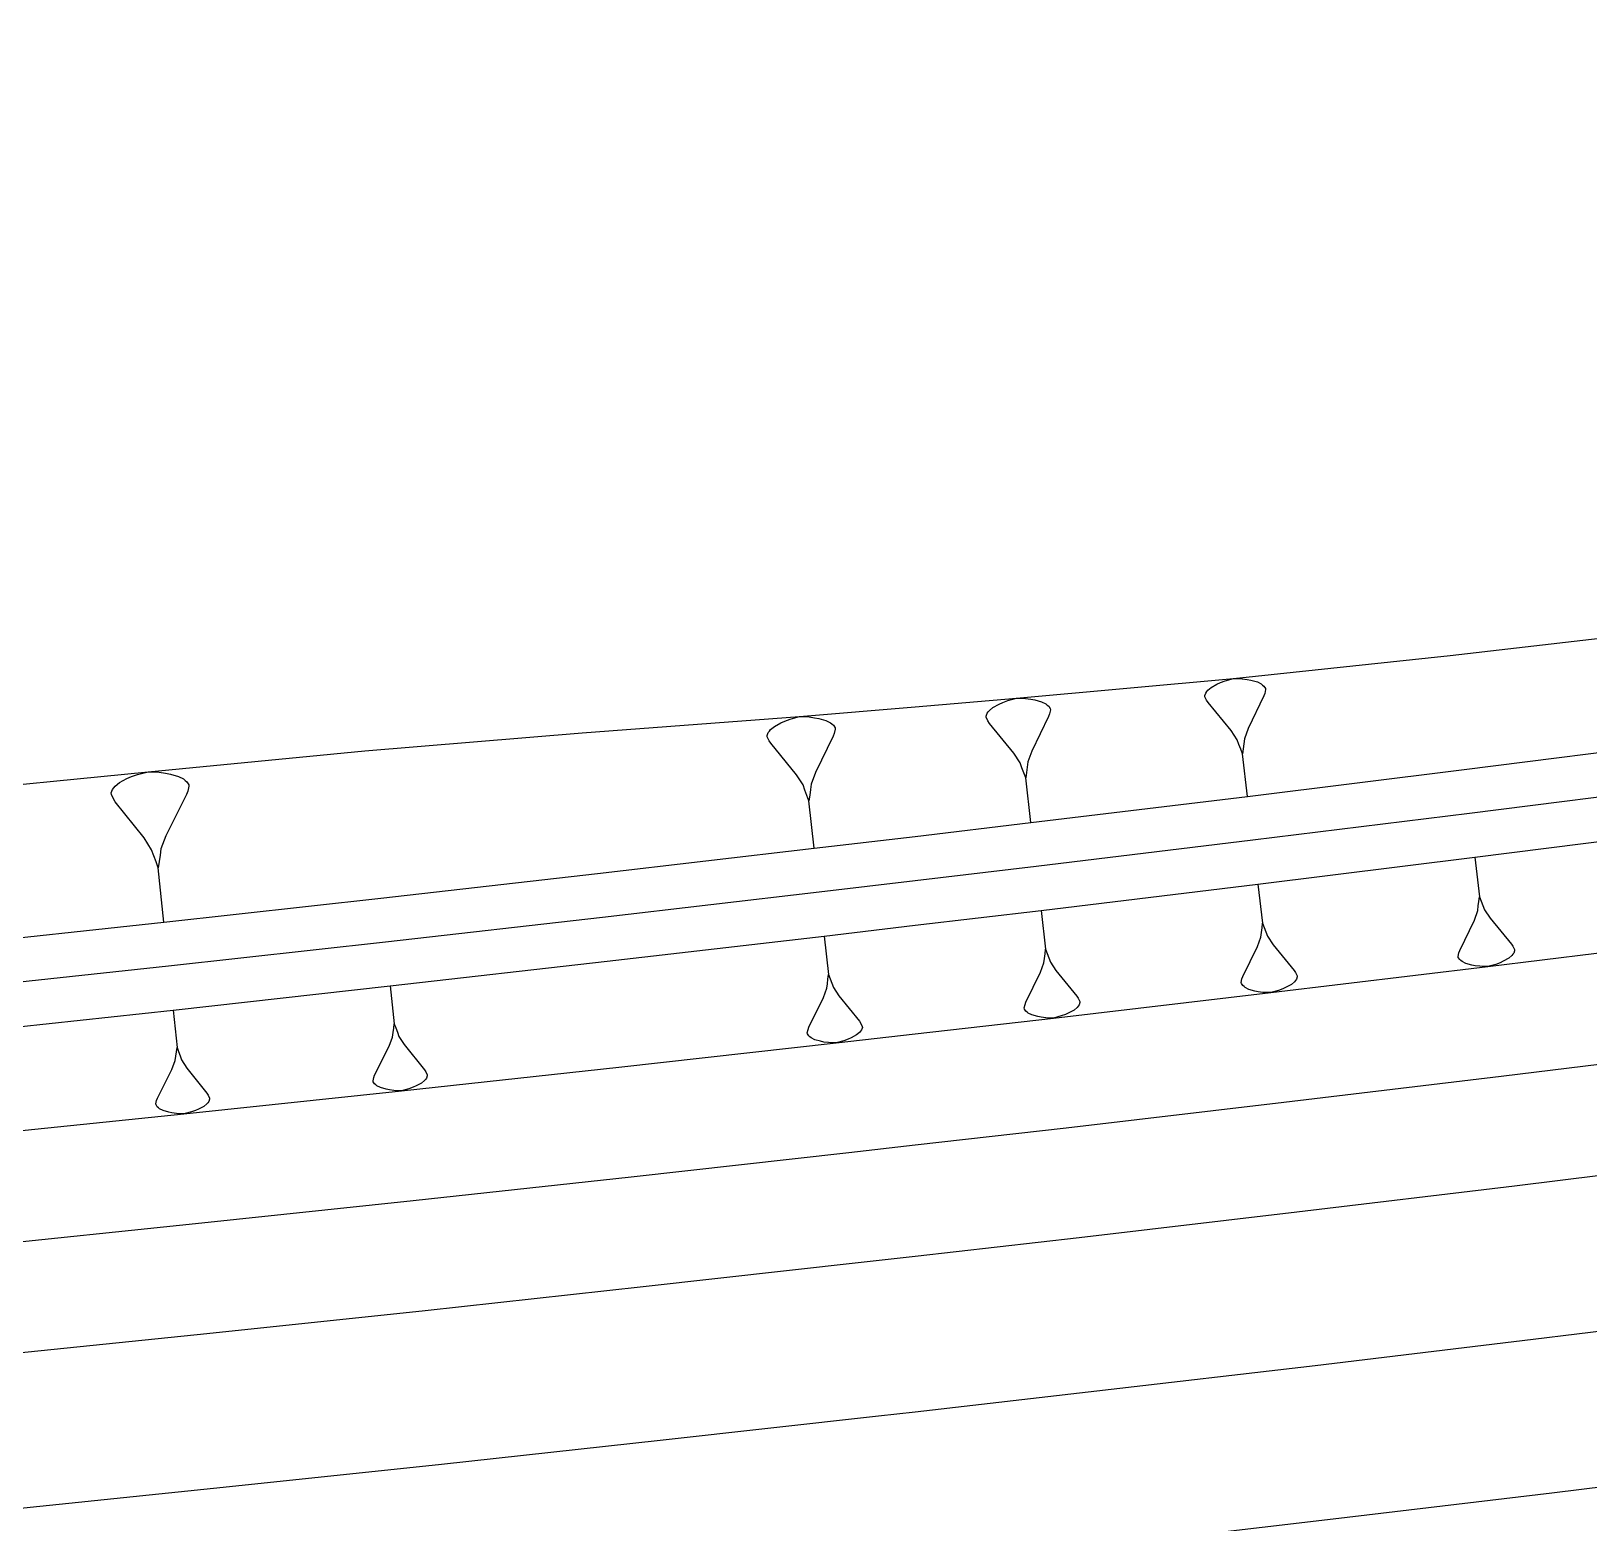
# Model space of a CAD drawing. Extents: x 384551 to 386632, y 802806 to 803252.
# Drawn here: x 385679.99 to 385715.25, y 802861.05 to 802894.82 of the extents above; entities that cross this region are included whole.
import ezdxf

# ---------------------------------------------------------------- set-up
doc = ezdxf.new("R2010")
doc.units = 0
doc.layers.get('0').update_dxf_attribs({"linetype": 'CONTINUOUS'})

msp = doc.modelspace()

# ---------------------------------------------------------------- linework, layer by layer
at = {"color": 7}
for p, q in [((385706.6224, 802879.9003), (385706.6983, 802879.9651)), ((385706.6983, 802879.9651), (385706.8292, 802880.0363)), ((385706.8292, 802880.0363), (385706.9084, 802880.0736)), ((385706.9084, 802880.0736), (385707.0151, 802880.1141)), ((385707.0151, 802880.1141), (385707.2043, 802880.1645)), ((385707.2043, 802880.1645), (385707.3999, 802880.1598)), ((385707.3999, 802880.1598), (385707.5131, 802880.1454)), ((385707.5131, 802880.1454), (385707.5989, 802880.1277)), ((385707.5989, 802880.1277), (385707.7428, 802880.089)), ((385707.7428, 802880.089), (385707.8318, 802880.0438)), ((385707.8318, 802880.0438), (385707.8625, 802880.0196)), ((385707.8625, 802880.0196), (385707.8933, 802879.9953)), ((385707.8933, 802879.9953), (385707.9273, 802879.9436)), ((385701.8959, 802879.5875), (385701.9797, 802879.6266)), ((385701.9797, 802879.6266), (385702.0925, 802879.6692)), ((385702.0925, 802879.6692), (385702.2925, 802879.7218)), ((385702.2925, 802879.7218), (385702.4992, 802879.7163)), ((385702.4992, 802879.7163), (385702.6187, 802879.7007)), ((385702.6187, 802879.7007), (385702.7092, 802879.6817)), ((385702.7092, 802879.6817), (385702.8612, 802879.6404)), ((385702.8612, 802879.6404), (385702.9551, 802879.5924)), ((385706.553, 802879.7806), (385706.5739, 802879.8388)), ((385706.5562, 802879.7531), (385706.553, 802879.7806)), ((385706.5935, 802879.6739), (385706.5562, 802879.7531)), ((385706.5739, 802879.8388), (385706.5982, 802879.8695)), ((385706.6275, 802879.6222), (385706.5935, 802879.6739)), ((385706.5982, 802879.8695), (385706.6224, 802879.9003)), ((385707.1488, 802878.9872), (385706.6275, 802879.6222)), ((385707.8919, 802879.7722), (385707.5336, 802879.0328)), ((385707.9129, 802879.8304), (385707.8919, 802879.7722)), ((385707.9306, 802879.9161), (385707.9129, 802879.8304)), ((385707.9273, 802879.9436), (385707.9306, 802879.9161)), ((385697.0475, 802879.2036), (385697.167, 802879.2482)), ((385697.167, 802879.2482), (385697.3786, 802879.3033)), ((385697.3786, 802879.3033), (385697.5972, 802879.2968)), ((385697.5972, 802879.2968), (385697.7236, 802879.28)), ((385697.7236, 802879.28), (385697.8193, 802879.2597)), ((385697.8193, 802879.2597), (385697.9799, 802879.2156)), ((385701.6033, 802879.3181), (385701.6256, 802879.3796)), ((385701.6066, 802879.2891), (385701.6033, 802879.3181)), ((385701.6458, 802879.2053), (385701.6066, 802879.2891)), ((385701.6256, 802879.3796), (385701.6513, 802879.412)), ((385701.6513, 802879.412), (385701.677, 802879.4444)), ((385701.677, 802879.4444), (385701.7574, 802879.5126)), ((385701.7574, 802879.5126), (385701.8959, 802879.5875)), ((385703.0178, 802879.3053), (385702.6371, 802878.5253)), ((385702.9551, 802879.5924), (385702.9875, 802879.5668)), ((385702.9875, 802879.5668), (385703.0199, 802879.5411)), ((385703.0401, 802879.3668), (385703.0178, 802879.3053)), ((385703.0199, 802879.5411), (385703.0557, 802879.4864)), ((385703.059, 802879.4573), (385703.0401, 802879.3668)), ((385703.0557, 802879.4864), (385703.059, 802879.4573)), ((385696.6486, 802878.8784), (385696.6723, 802878.9433)), ((385696.6723, 802878.9433), (385696.6996, 802878.9775)), ((385696.6996, 802878.9775), (385696.7269, 802879.0117)), ((385696.7269, 802879.0117), (385696.8121, 802879.0836)), ((385696.8121, 802879.0836), (385696.9588, 802879.1624)), ((385696.9588, 802879.1624), (385697.0475, 802879.2036)), ((385697.9799, 802879.2156), (385698.079, 802879.1646)), ((385698.079, 802879.1646), (385698.1132, 802879.1373)), ((385698.1132, 802879.1373), (385698.1474, 802879.11)), ((385698.1683, 802878.9257), (385698.1445, 802878.8607)), ((385698.1474, 802879.11), (385698.1851, 802879.0521)), ((385698.1886, 802879.0213), (385698.1683, 802878.9257)), ((385698.1851, 802879.0521), (385698.1886, 802879.0213)), ((385701.6816, 802879.1506), (385701.6458, 802879.2053)), ((385702.2304, 802878.4782), (385701.6816, 802879.1506)), ((385707.2849, 802878.7803), (385707.1488, 802878.9872)), ((385707.5336, 802879.0328), (385707.4498, 802878.7999)), ((385696.652, 802878.8477), (385696.6486, 802878.8784)), ((385696.6932, 802878.7589), (385696.652, 802878.8477)), ((385696.7309, 802878.701), (385696.6932, 802878.7589)), ((385697.3094, 802877.9883), (385696.7309, 802878.701)), ((385698.1445, 802878.8607), (385697.7396, 802878.0369)), ((385707.3254, 802878.6736), (385707.2849, 802878.7803)), ((385707.3659, 802878.567), (385707.3254, 802878.6736)), ((385707.4065, 802878.4603), (385707.3659, 802878.567)), ((385707.4209, 802878.5735), (385707.4065, 802878.4603)), ((385707.4353, 802878.6867), (385707.4209, 802878.5735)), ((385707.4498, 802878.7999), (385707.4353, 802878.6867)), ((385702.3736, 802878.2593), (385702.2304, 802878.4782)), ((385702.4161, 802878.1464), (385702.3736, 802878.2593)), ((385702.5478, 802878.2795), (385702.5323, 802878.1599)), ((385702.6371, 802878.5253), (385702.5478, 802878.2795)), ((385707.5206, 802877.4982), (385707.4065, 802878.4603)), ((385681.9916, 802877.8119), (385682.1598, 802877.9005)), ((385682.1598, 802877.9005), (385682.2615, 802877.9466)), ((385682.2615, 802877.9466), (385682.3983, 802877.9964)), ((385682.3983, 802877.9964), (385682.6404, 802878.0572)), ((385682.6404, 802878.0572), (385682.8898, 802878.0478)), ((385682.8898, 802878.0478), (385683.034, 802878.0274)), ((385683.034, 802878.0274), (385683.143, 802878.0033)), ((385683.143, 802878.0033), (385683.3259, 802877.9514)), ((385683.3259, 802877.9514), (385683.4385, 802877.8922)), ((385683.4385, 802877.8922), (385683.4773, 802877.8608)), ((385683.4773, 802877.8608), (385683.5161, 802877.8294)), ((385697.4601, 802877.7563), (385697.3094, 802877.9883)), ((385697.7396, 802878.0369), (385697.6445, 802877.7771)), ((385702.4586, 802878.0336), (385702.4161, 802878.1464)), ((385702.5011, 802877.9208), (385702.4586, 802878.0336)), ((385702.5167, 802878.0404), (385702.5011, 802877.9208)), ((385702.6188, 802876.9041), (385702.5011, 802877.9208)), ((385702.5323, 802878.1599), (385702.5167, 802878.0404)), ((385681.803, 802877.5792), (385681.8308, 802877.6531)), ((385681.8067, 802877.5441), (385681.803, 802877.5792)), ((385681.8528, 802877.4424), (385681.8067, 802877.5441)), ((385681.8308, 802877.6531), (385681.8622, 802877.6919)), ((385681.8622, 802877.6919), (385681.8936, 802877.7307)), ((385681.8936, 802877.7307), (385681.9916, 802877.8119)), ((385683.5104, 802877.5448), (385683.0404, 802876.6083)), ((385683.5381, 802877.6187), (385683.5104, 802877.5448)), ((385683.5161, 802877.8294), (385683.5586, 802877.7628)), ((385683.5622, 802877.7277), (385683.5381, 802877.6187)), ((385683.5586, 802877.7628), (385683.5622, 802877.7277)), ((385697.5047, 802877.6369), (385697.4601, 802877.7563)), ((385697.5493, 802877.5174), (385697.5047, 802877.6369)), ((385697.594, 802877.398), (385697.5493, 802877.5174)), ((385697.6108, 802877.5244), (385697.594, 802877.398)), ((385697.6276, 802877.6508), (385697.6108, 802877.5244)), ((385697.6445, 802877.7771), (385697.6276, 802877.6508)), ((385681.8953, 802877.3759), (385681.8528, 802877.4424)), ((385682.5488, 802876.5569), (385681.8953, 802877.3759)), ((385697.7155, 802876.3224), (385697.594, 802877.398)), ((385682.7187, 802876.2907), (385682.5488, 802876.5569)), ((385683.0404, 802876.6083), (385682.9293, 802876.3127)), ((385682.7685, 802876.1539), (385682.7187, 802876.2907)), ((385682.8183, 802876.0171), (385682.7685, 802876.1539)), ((385682.9089, 802876.1686), (385682.8885, 802876.0245)), ((385682.9293, 802876.3127), (385682.9089, 802876.1686)), ((385712.662, 802876.1193), (385712.7703, 802875.2275)), ((385682.8681, 802875.8803), (385682.8183, 802876.0171)), ((385682.8885, 802876.0245), (385682.8681, 802875.8803)), ((385682.9966, 802874.6515), (385682.8681, 802875.8803)), ((385707.7563, 802875.5122), (385707.8614, 802874.6265)), ((385712.731, 802874.9125), (385712.7441, 802875.0175)), ((385712.7441, 802875.0175), (385712.7572, 802875.1225)), ((385712.7572, 802875.1225), (385712.7703, 802875.2275)), ((385712.7703, 802875.2275), (385712.8082, 802875.1287)), ((385712.8082, 802875.1287), (385712.846, 802875.0299)), ((385712.846, 802875.0299), (385712.8839, 802874.9311)), ((385702.849, 802874.9174), (385702.9508, 802874.0384)), ((385712.3236, 802874.0098), (385712.6539, 802874.6963)), ((385712.6539, 802874.6963), (385712.731, 802874.9125)), ((385712.8839, 802874.9311), (385713.0106, 802874.7396)), ((385713.0106, 802874.7396), (385713.4956, 802874.1521)), ((385697.9402, 802874.335), (385698.0387, 802873.4631)), ((385707.7443, 802874.0995), (385707.8215, 802874.3139)), ((385707.8215, 802874.3139), (385707.8348, 802874.4181)), ((385707.8348, 802874.4181), (385707.8481, 802874.5223)), ((385707.8481, 802874.5223), (385707.8614, 802874.6265)), ((385707.8614, 802874.6265), (385707.8987, 802874.5283)), ((385707.8987, 802874.5283), (385707.936, 802874.4301)), ((385707.936, 802874.4301), (385707.9733, 802874.3319)), ((385707.9733, 802874.3319), (385708.0985, 802874.1415)), ((385702.9373, 802873.935), (385702.9508, 802874.0384)), ((385702.9508, 802874.0384), (385702.9876, 802873.9409)), ((385707.4145, 802873.4188), (385707.7443, 802874.0995)), ((385708.0985, 802874.1415), (385708.5784, 802873.5569)), ((385712.3043, 802873.9557), (385712.3236, 802874.0098)), ((385713.4956, 802874.1521), (385713.5273, 802874.1043)), ((385713.5273, 802874.1043), (385713.562, 802874.0309)), ((385713.5651, 802874.0055), (385713.5458, 802873.9514)), ((385713.562, 802874.0309), (385713.5651, 802874.0055)), ((385702.8332, 802873.5158), (385702.9104, 802873.7283)), ((385702.9104, 802873.7283), (385702.9239, 802873.8317)), ((385702.9239, 802873.8317), (385702.9373, 802873.935)), ((385702.9876, 802873.9409), (385703.0243, 802873.8433)), ((385703.0243, 802873.8433), (385703.0611, 802873.7458)), ((385703.0611, 802873.7458), (385703.1848, 802873.5565)), ((385712.2881, 802873.8762), (385712.3043, 802873.9557)), ((385712.2912, 802873.8507), (385712.2881, 802873.8762)), ((385712.3228, 802873.8028), (385712.2912, 802873.8507)), ((385712.3514, 802873.7805), (385712.3228, 802873.8028)), ((385712.38, 802873.7581), (385712.3514, 802873.7805)), ((385712.4626, 802873.7164), (385712.38, 802873.7581)), ((385712.5962, 802873.6809), (385712.4626, 802873.7164)), ((385712.6757, 802873.6647), (385712.5962, 802873.6809)), ((385712.7808, 802873.6516), (385712.6757, 802873.6647)), ((385712.9622, 802873.6478), (385712.7808, 802873.6516)), ((385713.1375, 802873.695), (385712.9622, 802873.6478)), ((385713.2363, 802873.7328), (385713.1375, 802873.695)), ((385713.3096, 802873.7676), (385713.2363, 802873.7328)), ((385713.4308, 802873.834), (385713.3096, 802873.7676)), ((385713.5011, 802873.8943), (385713.4308, 802873.834)), ((385713.5235, 802873.9228), (385713.5011, 802873.8943)), ((385713.5458, 802873.9514), (385713.5235, 802873.9228)), ((385697.9978, 802873.1557), (385698.0114, 802873.2582)), ((385698.0114, 802873.2582), (385698.0251, 802873.3607)), ((385698.0251, 802873.3607), (385698.0387, 802873.4631)), ((385698.0387, 802873.4631), (385698.0749, 802873.3663)), ((385698.0749, 802873.3663), (385698.1111, 802873.2694)), ((385698.1111, 802873.2694), (385698.1472, 802873.1726)), ((385702.5041, 802872.8413), (385702.8332, 802873.5158)), ((385703.1848, 802873.5565), (385703.6594, 802872.9752)), ((385707.3789, 802873.2863), (385707.3952, 802873.3652)), ((385707.3819, 802873.261), (385707.3789, 802873.2863)), ((385707.4132, 802873.2134), (385707.3819, 802873.261)), ((385707.3952, 802873.3652), (385707.4145, 802873.4188)), ((385708.5832, 802873.3009), (385708.5133, 802873.2413)), ((385708.5784, 802873.5569), (385708.6097, 802873.5093)), ((385708.6055, 802873.3292), (385708.5832, 802873.3009)), ((385708.6278, 802873.3575), (385708.6055, 802873.3292)), ((385708.6097, 802873.5093), (385708.6441, 802873.4364)), ((385708.6471, 802873.4111), (385708.6278, 802873.3575)), ((385708.6441, 802873.4364), (385708.6471, 802873.4111)), ((385688.118, 802873.2075), (385688.2099, 802872.3511)), ((385697.5924, 802872.2773), (385697.9206, 802872.9452)), ((385697.9206, 802872.9452), (385697.9978, 802873.1557)), ((385698.1472, 802873.1726), (385698.2694, 802872.9846)), ((385698.2694, 802872.9846), (385698.7384, 802872.4068)), ((385703.6594, 802872.9752), (385703.6903, 802872.9279)), ((385703.6903, 802872.9279), (385703.7241, 802872.8554)), ((385707.4415, 802873.1911), (385707.4132, 802873.2134)), ((385707.4698, 802873.1688), (385707.4415, 802873.1911)), ((385707.5517, 802873.1272), (385707.4698, 802873.1688)), ((385707.6842, 802873.0916), (385707.5517, 802873.1272)), ((385707.7632, 802873.0753), (385707.6842, 802873.0916)), ((385707.8674, 802873.062), (385707.7632, 802873.0753)), ((385708.0475, 802873.0577), (385707.8674, 802873.062)), ((385708.2216, 802873.1041), (385708.0475, 802873.0577)), ((385708.3198, 802873.1414), (385708.2216, 802873.1041)), ((385708.3927, 802873.1757), (385708.3198, 802873.1414)), ((385708.5133, 802873.2413), (385708.3927, 802873.1757)), ((385683.2047, 802872.6623), (385683.2933, 802871.8144)), ((385702.4684, 802872.71), (385702.4848, 802872.7882)), ((385702.4713, 802872.6848), (385702.4684, 802872.71)), ((385702.5023, 802872.6375), (385702.4713, 802872.6848)), ((385702.4848, 802872.7882), (385702.5041, 802872.8413)), ((385702.5303, 802872.6153), (385702.5023, 802872.6375)), ((385702.5583, 802872.5931), (385702.5303, 802872.6153)), ((385702.6395, 802872.5516), (385702.5583, 802872.5931)), ((385702.7709, 802872.5159), (385702.6395, 802872.5516)), ((385703.4016, 802872.5635), (385703.3041, 802872.5268)), ((385703.4741, 802872.5974), (385703.4016, 802872.5635)), ((385703.5938, 802872.6622), (385703.4741, 802872.5974)), ((385703.6633, 802872.7211), (385703.5938, 802872.6622)), ((385703.6855, 802872.7491), (385703.6633, 802872.7211)), ((385703.7077, 802872.7772), (385703.6855, 802872.7491)), ((385703.727, 802872.8303), (385703.7077, 802872.7772)), ((385703.7241, 802872.8554), (385703.727, 802872.8303)), ((385688.182, 802872.1501), (385688.196, 802872.2506)), ((385688.196, 802872.2506), (385688.2099, 802872.3511)), ((385688.2099, 802872.3511), (385688.2449, 802872.2558)), ((385688.2449, 802872.2558), (385688.2799, 802872.1606)), ((385697.5567, 802872.1471), (385697.5731, 802872.2247)), ((385697.5731, 802872.2247), (385697.5924, 802872.2773)), ((385698.7384, 802872.4068), (385698.7689, 802872.3598)), ((385698.7858, 802872.2103), (385698.7637, 802872.1826)), ((385698.7689, 802872.3598), (385698.8023, 802872.2879)), ((385698.8051, 802872.263), (385698.7858, 802872.2103)), ((385698.8023, 802872.2879), (385698.8051, 802872.263)), ((385702.8491, 802872.4995), (385702.7709, 802872.5159)), ((385702.9525, 802872.4861), (385702.8491, 802872.4995)), ((385703.1312, 802872.4813), (385702.9525, 802872.4861)), ((385703.3041, 802872.5268), (385703.1312, 802872.4813)), ((385687.7654, 802871.1896), (385688.0912, 802871.8433)), ((385688.0912, 802871.8433), (385688.1681, 802872.0496)), ((385688.1681, 802872.0496), (385688.182, 802872.1501)), ((385688.2799, 802872.1606), (385688.3149, 802872.0653)), ((385688.3149, 802872.0653), (385688.4338, 802871.8801)), ((385688.4338, 802871.8801), (385688.891, 802871.3104)), ((385697.5595, 802872.1222), (385697.5567, 802872.1471)), ((385697.59, 802872.0752), (385697.5595, 802872.1222)), ((385697.6178, 802872.0531), (385697.59, 802872.0752)), ((385697.6455, 802872.031), (385697.6178, 802872.0531)), ((385697.7259, 802871.9896), (385697.6455, 802872.031)), ((385697.8561, 802871.9539), (385697.7259, 802871.9896)), ((385697.9336, 802871.9374), (385697.8561, 802871.9539)), ((385698.0361, 802871.9238), (385697.9336, 802871.9374)), ((385698.2133, 802871.9186), (385698.0361, 802871.9238)), ((385698.3848, 802871.9632), (385698.2133, 802871.9186)), ((385698.4817, 802871.9994), (385698.3848, 802871.9632)), ((385698.5536, 802872.0327), (385698.4817, 802871.9994)), ((385698.6725, 802872.0966), (385698.5536, 802872.0327)), ((385698.7416, 802872.1549), (385698.6725, 802872.0966)), ((385698.7637, 802872.1826), (385698.7416, 802872.1549)), ((385683.1744, 802871.3121), (385683.2511, 802871.516)), ((385683.2511, 802871.516), (385683.2652, 802871.6155)), ((385683.2652, 802871.6155), (385683.2793, 802871.7149)), ((385683.2793, 802871.7149), (385683.2933, 802871.8144)), ((385683.2933, 802871.8144), (385683.3277, 802871.72)), ((385683.3277, 802871.72), (385683.3621, 802871.6256)), ((385683.3621, 802871.6256), (385683.3964, 802871.5312)), ((385683.3964, 802871.5312), (385683.5136, 802871.3475)), ((385682.8501, 802870.6658), (385683.1744, 802871.3121)), ((385683.5136, 802871.3475), (385683.9646, 802870.7824)), ((385687.7296, 802871.062), (385687.7462, 802871.138)), ((385687.7462, 802871.138), (385687.7654, 802871.1896)), ((385688.891, 802871.3104), (385688.9207, 802871.2641)), ((385688.9207, 802871.2641), (385688.9531, 802871.1933)), ((385688.9557, 802871.1689), (385688.9365, 802871.1173)), ((385688.9531, 802871.1933), (385688.9557, 802871.1689)), ((385687.7322, 802871.0375), (385687.7296, 802871.062)), ((385687.762, 802870.9912), (385687.7322, 802871.0375)), ((385687.7891, 802870.9693), (385687.762, 802870.9912)), ((385687.8162, 802870.9475), (385687.7891, 802870.9693)), ((385687.8948, 802870.9064), (385687.8162, 802870.9475)), ((385688.0224, 802870.8706), (385687.8948, 802870.9064)), ((385688.0985, 802870.8541), (385688.0224, 802870.8706)), ((385688.199, 802870.8401), (385688.0985, 802870.8541)), ((385688.3729, 802870.834), (385688.199, 802870.8401)), ((385688.5415, 802870.8769), (385688.3729, 802870.834)), ((385688.6368, 802870.9119), (385688.5415, 802870.8769)), ((385688.7075, 802870.9442), (385688.6368, 802870.9119)), ((385688.8246, 802871.0063), (385688.7075, 802870.9442)), ((385688.8928, 802871.0631), (385688.8246, 802871.0063)), ((385688.9146, 802871.0902), (385688.8928, 802871.0631)), ((385688.9365, 802871.1173), (385688.9146, 802871.0902)), ((385682.8144, 802870.5396), (385682.831, 802870.6149)), ((385682.8169, 802870.5154), (385682.8144, 802870.5396)), ((385682.8462, 802870.4695), (385682.8169, 802870.5154)), ((385682.831, 802870.6149), (385682.8501, 802870.6658)), ((385682.873, 802870.4478), (385682.8462, 802870.4695)), ((385682.8997, 802870.4261), (385682.873, 802870.4478)), ((385683.8981, 802870.4815), (385683.782, 802870.4204)), ((385683.9657, 802870.5376), (385683.8981, 802870.4815)), ((385683.9646, 802870.7824), (385683.9939, 802870.7365)), ((385683.9874, 802870.5644), (385683.9657, 802870.5376)), ((385684.0091, 802870.5911), (385683.9874, 802870.5644)), ((385683.9939, 802870.7365), (385684.0257, 802870.6663)), ((385684.0283, 802870.6421), (385684.0091, 802870.5911)), ((385684.0257, 802870.6663), (385684.0283, 802870.6421)), ((385682.9775, 802870.3853), (385682.8997, 802870.4261)), ((385683.1037, 802870.3495), (385682.9775, 802870.3853)), ((385683.1789, 802870.3328), (385683.1037, 802870.3495)), ((385683.2783, 802870.3188), (385683.1789, 802870.3328)), ((385683.4504, 802870.3123), (385683.2783, 802870.3188)), ((385683.6175, 802870.3542), (385683.4504, 802870.3123)), ((385683.7119, 802870.3886), (385683.6175, 802870.3542)), ((385683.782, 802870.4204), (385683.7119, 802870.3886))]:
    msp.add_line(p, q, dxfattribs=at)
at = {"color": 7, "linetype": 'CONTINUOUS'}
for points in [[(385700, 802879.5265), (385702.2925, 802879.7218), (385707.2043, 802880.1645), (385712.1071, 802880.6871), (385717.0046, 802881.2568), (385721.8957, 802881.8776), (385726.7808, 802882.5452), (385731.66, 802883.2552), (385736.5207, 802884.0994), (385741.3787, 802884.956), (385746.2422, 802885.7662), (385751.1033, 802886.5882), (385755.9619, 802887.4228), (385760.8166, 802888.2789), (385765.6762, 802889.0984), (385770.5335, 802889.9297), (385775.3884, 802890.7733), (385780.2474, 802891.5889), (385785.099, 802892.449), (385789.948, 802893.3218), (385794.8043, 802894.15), (385799.6944, 802894.7819), (385800, 802894.8222)], [(385800, 802890.0618), (385795.6245, 802889.3171), (385790.7525, 802888.5005), (385785.8784, 802887.6963), (385781.0023, 802886.9043), (385776.1243, 802886.1247), (385771.2442, 802885.3574), (385766.3623, 802884.6024), (385761.4784, 802883.8597), (385756.5927, 802883.1294), (385751.7051, 802882.4114), (385746.8158, 802881.7058), (385741.9246, 802881.0124), (385737.0316, 802880.3315), (385732.137, 802879.6629), (385727.2406, 802879.0066), (385722.3425, 802878.3627), (385717.4428, 802877.7312), (385712.5414, 802877.112), (385707.6384, 802876.5052), (385702.7339, 802875.9108), (385700, 802875.5864)], [(385700, 802874.5794), (385702.849, 802874.9174), (385707.7563, 802875.5122), (385712.662, 802876.1193), (385717.5661, 802876.7388), (385722.4686, 802877.3707), (385727.3694, 802878.0149), (385732.2686, 802878.6716), (385737.166, 802879.3405), (385742.0617, 802880.0219), (385746.9556, 802880.7156), (385751.8478, 802881.4216), (385756.7381, 802882.14), (385761.6265, 802882.8708), (385766.5131, 802883.6138), (385771.3978, 802884.3692), (385776.2806, 802885.137), (385781.1614, 802885.917), (385786.0402, 802886.7094), (385790.917, 802887.5141), (385795.7918, 802888.3311), (385800, 802889.0474)], [(385700, 802867.0904), (385703.7065, 802867.5145), (385708.6366, 802868.0926), (385713.5651, 802868.6843), (385718.492, 802869.2897), (385723.4171, 802869.9088), (385728.3405, 802870.5416), (385733.2621, 802871.188), (385738.1819, 802871.8482), (385743.0998, 802872.522), (385748.0159, 802873.2094), (385752.93, 802873.9105), (385757.8422, 802874.6252), (385762.7523, 802875.3536), (385767.6604, 802876.0957), (385772.5665, 802876.8513), (385777.4704, 802877.6206), (385782.3722, 802878.4035), (385787.2717, 802879.2), (385792.1691, 802880.0101), (385797.0641, 802880.8338), (385800, 802881.3363)], [(385667.9194, 802876.6825), (385672.8277, 802877.1259), (385677.7358, 802877.5739), (385682.6404, 802878.0572), (385687.5465, 802878.5279), (385692.46, 802878.9353), (385697.3786, 802879.3033), (385700, 802879.5265)], [(385700, 802863.5676), (385704.1093, 802864.0378), (385709.049, 802864.6169), (385713.9872, 802865.2098), (385718.9237, 802865.8164), (385723.8584, 802866.4368), (385728.7915, 802867.0708), (385733.7227, 802867.7185), (385738.6522, 802868.3799), (385743.5797, 802869.055), (385748.5054, 802869.7438), (385753.4292, 802870.4463), (385758.351, 802871.1624), (385763.2707, 802871.8922), (385768.1884, 802872.6357), (385773.1041, 802873.3928), (385778.0176, 802874.1636), (385782.929, 802874.9481), (385787.8381, 802875.7461), (385792.7451, 802876.5578), (385797.6497, 802877.3832), (385800, 802877.7854)], [(385700, 802875.5864), (385697.8278, 802875.3287), (385692.9203, 802874.7591), (385688.0112, 802874.2018), (385683.1006, 802873.6569), (385678.1886, 802873.1244), (385673.2753, 802872.6043), (385668.3605, 802872.0966), (385663.4444, 802871.6013), (385658.5269, 802871.1184), (385653.6082, 802870.6479), (385648.6882, 802870.1898), (385643.7669, 802869.7441), (385638.8445, 802869.3109), (385633.9208, 802868.8901), (385628.996, 802868.4817), (385624.07, 802868.0857), (385619.143, 802867.7021), (385614.2149, 802867.331), (385609.2857, 802866.9723), (385608.4913, 802866.9157), (385604.3555, 802866.6261)], [(385604.4152, 802865.6279), (385608.5534, 802865.9176), (385609.3482, 802865.9743), (385614.2801, 802866.3332), (385619.211, 802866.7045), (385624.1409, 802867.0882), (385629.0696, 802867.4844), (385633.9972, 802867.893), (385638.9236, 802868.314), (385643.8488, 802868.7475), (385648.7728, 802869.1934), (385653.6956, 802869.6517), (385658.6171, 802870.1224), (385663.5373, 802870.6056), (385668.4562, 802871.1012), (385673.3738, 802871.6091), (385678.2899, 802872.1295), (385683.2047, 802872.6623), (385688.118, 802873.2075), (385693.0298, 802873.7651), (385697.9402, 802874.335), (385700, 802874.5794)], [(385700, 802860.0447), (385704.512, 802860.561), (385709.4614, 802861.1413), (385714.4092, 802861.7354), (385719.3554, 802862.3432), (385724.2998, 802862.9647), (385729.2425, 802863.6), (385734.1834, 802864.2489), (385739.1224, 802864.9116), (385744.0596, 802865.5881), (385748.9949, 802866.2782), (385753.9283, 802866.982), (385758.8597, 802867.6996), (385763.7891, 802868.4308), (385768.7165, 802869.1758), (385773.6417, 802869.9344), (385778.5648, 802870.7067), (385783.4858, 802871.4926), (385788.4045, 802872.2923), (385793.3211, 802873.1056), (385798.2353, 802873.9325), (385800, 802874.2345)], [(385600, 802858.5535), (385604.8217, 802858.8353), (385608.978, 802859.0889), (385609.7763, 802859.1387), (385614.73, 802859.4558), (385619.6829, 802859.7868), (385624.6348, 802860.1314), (385629.5857, 802860.4899), (385634.5356, 802860.862), (385639.4845, 802861.2479), (385644.4323, 802861.6476), (385649.3789, 802862.061), (385654.3244, 802862.4882), (385659.2686, 802862.9291), (385664.2117, 802863.3837), (385669.1534, 802863.852), (385674.0938, 802864.3341), (385679.0329, 802864.8299), (385683.9706, 802865.3394), (385688.9068, 802865.8626), (385693.8416, 802866.3996), (385698.7748, 802866.9502), (385700, 802867.0904)], [(385600, 802855.0477), (385600.0656, 802855.0514), (385605.0307, 802855.3416), (385609.1952, 802855.5956), (385609.9951, 802855.6455), (385614.9585, 802855.9633), (385619.921, 802856.2949), (385624.8827, 802856.6402), (385629.8433, 802856.9993), (385634.8029, 802857.3722), (385639.7614, 802857.7589), (385644.7189, 802858.1594), (385649.6752, 802858.5736), (385654.6304, 802859.0016), (385659.5844, 802859.4433), (385664.5371, 802859.8988), (385669.4885, 802860.3681), (385674.4386, 802860.8511), (385679.3873, 802861.3479), (385684.3347, 802861.8584), (385689.2806, 802862.3826), (385694.225, 802862.9206), (385699.1679, 802863.4723), (385700, 802863.5676)]]:
    msp.add_lwpolyline(points, dxfattribs=at)
at = {"color": 1, "linetype": 'CONTINUOUS'}
for points in [[(385700, 802876.5934), (385702.6188, 802876.9041), (385707.5206, 802877.4982), (385712.4208, 802878.1047), (385717.3194, 802878.7235), (385722.2164, 802879.3547), (385727.1117, 802879.9983), (385732.0053, 802880.6542), (385736.8973, 802881.3224), (385741.7875, 802882.003), (385746.6759, 802882.6959), (385751.5625, 802883.4012), (385756.4474, 802884.1188), (385761.3303, 802884.8487), (385766.2114, 802885.5909), (385771.0906, 802886.3455), (385775.9679, 802887.1124), (385780.8432, 802887.8916), (385785.7166, 802888.6831), (385790.5879, 802889.4869), (385795.4572, 802890.303), (385800, 802891.0761)], [(385700, 802872.123), (385703.1312, 802872.4813), (385708.0475, 802873.0577), (385712.9622, 802873.6478), (385717.8752, 802874.2515), (385722.7866, 802874.8689), (385727.6962, 802875.4999), (385732.6041, 802876.1446), (385737.5101, 802876.8028), (385742.4143, 802877.4747), (385747.3166, 802878.1603), (385752.2169, 802878.8594), (385757.1154, 802879.5721), (385762.0118, 802880.2985), (385766.9062, 802881.0384), (385771.7985, 802881.792), (385776.6887, 802882.5591), (385781.5767, 802883.3398), (385786.4626, 802884.1341), (385791.3462, 802884.9419), (385796.2276, 802885.7633), (385800, 802886.4089)], [(385604.2957, 802867.6243), (385608.4293, 802867.9138), (385609.2232, 802867.9704), (385614.1496, 802868.3289), (385619.0749, 802868.6998), (385623.9992, 802869.0832), (385628.9224, 802869.4789), (385633.8444, 802869.8871), (385638.7653, 802870.3077), (385643.685, 802870.7408), (385648.6035, 802871.1862), (385653.5208, 802871.644), (385658.4367, 802872.1143), (385663.3514, 802872.5969), (385668.2648, 802873.092), (385673.1768, 802873.5994), (385678.0874, 802874.1192), (385682.9966, 802874.6515), (385687.9044, 802875.1961), (385692.8107, 802875.753), (385697.7155, 802876.3224), (385700, 802876.5934)], [(385604.523, 802863.8264), (385608.6677, 802864.0792), (385609.4638, 802864.1289), (385614.4036, 802864.4452), (385619.3426, 802864.7752), (385624.2807, 802865.1189), (385629.2178, 802865.4763), (385634.1538, 802865.8474), (385639.0888, 802866.2323), (385644.0228, 802866.6308), (385648.9556, 802867.0431), (385653.8872, 802867.469), (385658.8176, 802867.9087), (385663.7468, 802868.362), (385668.6747, 802868.8291), (385673.6013, 802869.3098), (385678.5266, 802869.8042), (385683.4504, 802870.3123), (385688.3729, 802870.834), (385693.2938, 802871.3695), (385698.2133, 802871.9186), (385700, 802872.123)]]:
    msp.add_lwpolyline(points, dxfattribs=at)
at = {"color": 2, "linetype": 'CONTINUOUS'}
for points in [[(385700, 802869.6067), (385703.4189, 802869.9979), (385708.3421, 802870.5752), (385713.2637, 802871.1661), (385718.1836, 802871.7706), (385723.1018, 802872.3889), (385728.0183, 802873.0208), (385732.9331, 802873.6663), (385737.846, 802874.3255), (385742.7571, 802874.9983), (385747.6662, 802875.6848), (385752.5735, 802876.3849), (385757.4788, 802877.0987), (385762.3821, 802877.8261), (385767.2833, 802878.567), (385772.1825, 802879.3216), (385777.0795, 802880.0898), (385781.9744, 802880.8716), (385786.8671, 802881.667), (385791.7576, 802882.476), (385796.6458, 802883.2986), (385800, 802883.8726)], [(385600, 802861.0578), (385604.6723, 802861.3308), (385608.8228, 802861.5841), (385609.62, 802861.6338), (385614.5668, 802861.9505), (385619.5127, 802862.281), (385624.4577, 802862.6252), (385629.4017, 802862.9831), (385634.3447, 802863.3547), (385639.2867, 802863.7401), (385644.2275, 802864.1392), (385649.1672, 802864.552), (385654.1058, 802864.9786), (385659.0431, 802865.4189), (385663.9793, 802865.8728), (385668.9141, 802866.3405), (385673.8476, 802866.8219), (385678.7797, 802867.317), (385683.7105, 802867.8258), (385688.6398, 802868.3483), (385693.5677, 802868.8845), (385698.494, 802869.4344), (385700, 802869.6067)]]:
    msp.add_lwpolyline(points, dxfattribs=at)

doc.saveas('drawing.dxf')
